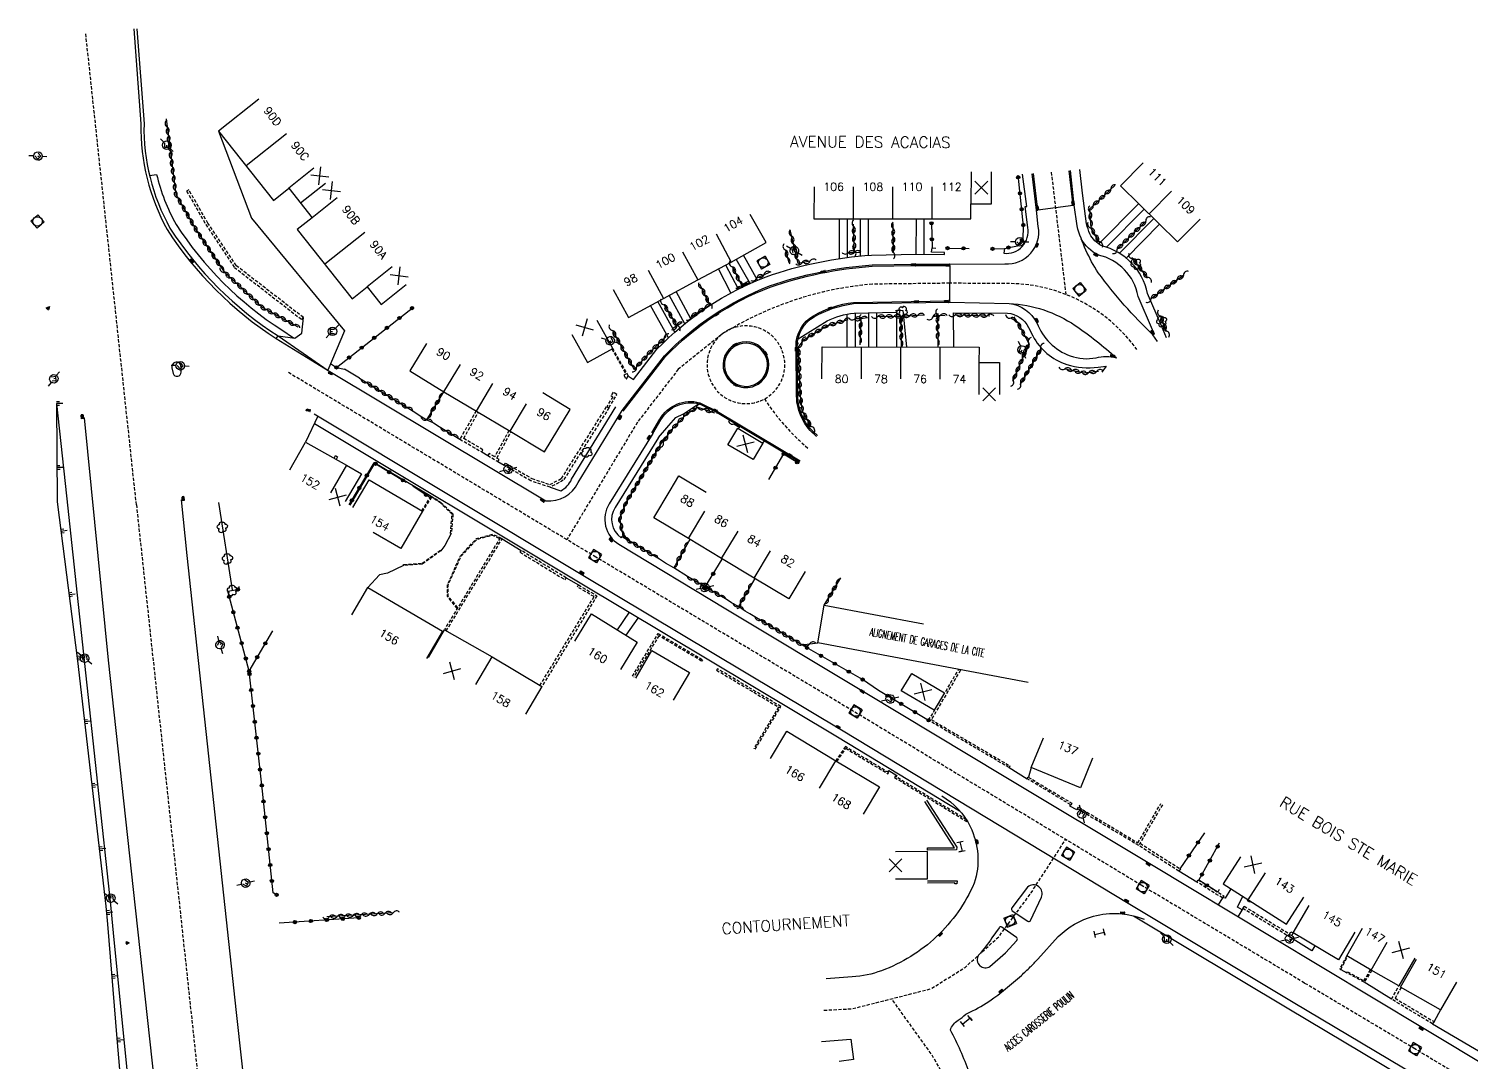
# Model space of a CAD drawing. Header units: millimetres. Extents: x 169000 to 170001, y 126000 to 127001.
# Drawn here: x 169606.7 to 169831.9, y 126353.4 to 126514.8 of the extents above; entities that cross this region are included whole.
import ezdxf
from ezdxf.enums import TextEntityAlignment as Align

# ---------------------------------------------------------------- set-up
doc = ezdxf.new("R2010")
doc.units = ezdxf.units.MM
doc.linetypes.add('DASHED', pattern=[0.75, 0.5, -0.25])
doc.layers.get('0').update_dxf_attribs({"linetype": 'CONTINUOUS'})
for name, color, linetype in [('W0001', 6, 'DASHED'), ('W0008', 7, 'CONTINUOUS'), ('W0100', 7, 'CONTINUOUS'), ('W0112', 1, 'DASHED'), ('W0211', 2, 'CONTINUOUS'), ('W0300', 7, 'CONTINUOUS'), ('W0302', 3, 'CONTINUOUS'), ('W0310', 3, 'CONTINUOUS'), ('W0322', 7, 'CONTINUOUS'), ('W0334', 7, 'CONTINUOUS'), ('W0400', 7, 'CONTINUOUS'), ('W0420', 7, 'CONTINUOUS'), ('W0471', 7, 'CONTINUOUS'), ('W0851', 7, 'CONTINUOUS'), ('W0984', 7, 'CONTINUOUS'), ('W0989', 7, 'CONTINUOUS'), ('W0991', 7, 'CONTINUOUS'), ('W1102', 7, 'CONTINUOUS'), ('W1474', 7, 'CONTINUOUS')]:
    doc.layers.add(name, color=color, linetype=linetype)
doc.styles.get("Standard").update_dxf_attribs({"font": 'romans.shx', "width": 0.85})

# ---------------------------------------------------------------- blocks, each defined once
blk = doc.blocks.new('T471')
for p, q in [((-0.333334, 0.333334), (-0.333334, -0.333334)), ((-0.333334, 0.333334), (0.333334, 0.333334)), ((-0.333334, 0), (0, 0)), ((0.500001, 0.500001), (1.000002, 1.000002)), ((-0.500001, -0.500001), (-1.000002, -1.000002)), ((-0.333334, -0.333334), (0.333334, -0.333334))]:
    blk.add_line(p, q)
blk.add_ellipse((0, 0), major_axis=(0.471405, 0.471405), ratio=1, start_param=5.4977871438, end_param=11.780972451)
blk = doc.blocks.new('T400')
for p, q in [((-0.15, 0.3), (0.15, 0.3)), ((-0.15, -0.25), (-0.15, 0.3)), ((-0.15, 0.15), (0.15, 0.15)), ((-0.15, 0), (0.15, 0)), ((0.15, 0.3), (0.15, -0.25)), ((-0.15, -0.15), (0.15, -0.15)), ((-0.15, -0.25), (-0.15, -0.3)), ((-0.15, -0.3), (0.15, -0.3)), ((0.15, -0.3), (0.15, -0.25))]:
    blk.add_line(p, q)
blk = doc.blocks.new('T420')
for p, q in [((0.75, 0.75), (-0.75, 0.75)), ((-0.75, 0.75), (-0.75, -0.75)), ((0.75, 0.75), (0.75, -0.75)), ((0.75, -0.75), (-0.75, -0.75))]:
    blk.add_line(p, q)
blk.add_ellipse((0, 0), major_axis=(-0.53, 0.53), ratio=1, start_param=3.926991, end_param=10.210176)
blk = doc.blocks.new('T300')
for p, q in [((-0.8, 0.51), (-0.86, 0.34)), ((-0.86, 0.34), (-0.86, 0.17)), ((-0.86, 0.17), (-0.74, 0.06)), ((-0.69, 0.63), (-0.8, 0.51)), ((-0.8, -0.06), (-0.74, 0.06)), ((-0.74, 0.06), (-0.69, 0.11)), ((-0.57, 0.69), (-0.69, 0.63)), ((-0.46, 0.69), (-0.57, 0.69)), ((-0.29, 0.63), (-0.46, 0.69)), ((-0.29, 0.63), (-0.17, 0.74)), ((-0.23, 0.57), (-0.29, 0.63)), ((-0.17, 0.74), (-0.06, 0.8)), ((-0.06, 0.8), (0.06, 0.8)), ((0.06, 0.8), (0.23, 0.74)), ((0.23, 0.74), (0.34, 0.63)), ((0.34, 0.63), (0.4, 0.51)), ((0.46, 0.46), (0.34, 0.46)), ((0.4, 0.51), (0.4, 0.46)), ((0.57, 0.4), (0.46, 0.46)), ((0.57, 0.4), (0.69, 0.29)), ((0.69, 0.29), (0.74, 0.17)), ((0.74, 0.06), (0.69, -0.17)), ((0.74, 0.17), (0.74, 0.06)), ((-0.8, -0.17), (-0.8, -0.06)), ((-0.8, -0.23), (-0.8, -0.17)), ((-0.74, -0.34), (-0.8, -0.23)), ((-0.69, -0.4), (-0.74, -0.34)), ((-0.51, -0.46), (-0.69, -0.4)), ((-0.4, -0.46), (-0.51, -0.46)), ((-0.4, -0.46), (-0.34, -0.46)), ((-0.34, -0.46), (-0.34, -0.4)), ((-0.34, -0.51), (-0.34, -0.46)), ((-0.29, -0.63), (-0.34, -0.51)), ((-0.17, -0.74), (-0.29, -0.63)), ((-0.06, -0.8), (-0.17, -0.74)), ((0.06, -0.8), (-0.06, -0.8)), ((0.17, -0.74), (0.06, -0.8)), ((0.23, -0.69), (0.17, -0.74)), ((0.29, -0.46), (0.23, -0.46)), ((0.29, -0.63), (0.23, -0.69)), ((0.46, -0.4), (0.29, -0.46)), ((0.34, -0.51), (0.29, -0.63)), ((0.34, -0.51), (0.34, -0.46)), ((0.57, -0.34), (0.46, -0.4)), ((0.63, -0.29), (0.57, -0.34)), ((0.69, -0.17), (0.63, -0.29))]:
    blk.add_line(p, q)
blk = doc.blocks.new('t310o')
at = {"color": 0, "linetype": 'Continuous'}
for centre, start, end in [((-0.5, 0.38), 216.8699, 323.1304), ((0.5, -0.37), 36.8699, 143.1303)]:
    blk.add_arc(centre, 0.625, start, end, dxfattribs=at)
blk = doc.blocks.new('t322o')
at = {"color": 0, "linetype": 'Continuous'}
for radius in [0.25, 0.15]:
    blk.add_circle((0, 0), radius, dxfattribs=at)
blk = doc.blocks.new('t991o')
at = {"color": 0, "linetype": 'Continuous'}
for p, q in [((-1, 1), (1, -1)), ((-1, -1), (1, 1))]:
    blk.add_line(p, q, dxfattribs=at)
blk = doc.blocks.new('T851')
for p, q in [((-0.25, -0.15), (0, 0.32)), ((0, 0.32), (0.25, -0.15)), ((-0.25, -0.15), (0.25, -0.15))]:
    blk.add_line(p, q)
for major_axis in [(-0.106, 0.106), (-0.0354, 0.0354), (-0.0236, 0.0236)]:
    blk.add_ellipse((0, 0), major_axis=major_axis, ratio=1, start_param=3.926991, end_param=10.210176)
blk = doc.blocks.new('t211o')
at = {"color": 0, "linetype": 'Continuous'}
for p, q in [((-0.29, 0.5), (-0.29, 0)), ((0, 1), (0, 0)), ((0.29, 0.5), (0.29, 0))]:
    blk.add_line(p, q, dxfattribs=at)
blk = doc.blocks.new('T1474')
at = {"color": 0, "linetype": 'Continuous', "flags": 128}
for points in [[(-0.75, -0.5), (-0.75, 0.5)], [(-0.75, 0), (0.75, 0)], [(0.75, 0), (0.75, -0.5), (0.75, 0.5)]]:
    blk.add_lwpolyline(points, dxfattribs=at)

msp = doc.modelspace()

# ---------------------------------------------------------------- linework, layer by layer
at = {"layer": 'W0001'}
msp.add_line((169701.73, 126453.34), (169690.72, 126435), dxfattribs=at)
at = {"layer": 'W0001', "flags": 128}
for points in [[(169623.49, 126440.45), (169615.59, 126514)], [(169623.49, 126440.45), (169648.48, 126208.14)], [(169730.87, 126361.48), (169735.29, 126361.72), (169747.6, 126364.84), (169752.92, 126368.18), (169758.18, 126372.98), (169763.23, 126379.82), (169768.61, 126388.16)], [(169971.96, 126265.91), (169966.19, 126249.47), (169949.95, 126211.17), (169943.89, 126201.94), (169938.44, 126193.8), (169924.56, 126194.6), (169776.47, 126229.41), (169768.7, 126232.64), (169765.89, 126241.37), (169756.22, 126310.6), (169755.41, 126316.41), (169753.16, 126337.06), (169752.51, 126343.03), (169750.77, 126349.2), (169747.71, 126354.54), (169741.44, 126363.28)]]:
    msp.add_lwpolyline(points, dxfattribs=at)
at = {"layer": 'W0001'}
for points in [[(169766.37, 126492.41), (169768.64, 126473.3)], [(170000, 126249.1), (169995.19, 126251.99), (169995.19, 126251.99), (169953.22, 126277.14), (169927.75, 126292.54), (169909.05, 126303.81), (169866.62, 126329.31), (169845.89, 126341.76), (169823.17, 126355.44), (169805.91, 126365.73), (169780.42, 126381.02), (169735.39, 126408.24), (169695.25, 126432.28), (169647.26, 126461.09)]]:
    msp.add_lwpolyline(points, dxfattribs=at)
for points in [[(169779.75, 126464.69, 0.246183), (169759.08, 126475.01), (169750.52, 126475.06), (169738.43, 126474.92, 0.119646), (169714.89, 126467.06), (169708.12, 126461.63), (169701.73, 126453.34)], [(169720.93, 126456.68, 0.000746), (169720.95, 126456.69, 0.197688)], [(169721.58, 126456.98, 0.071255), (169728.44, 126449.22, 0.071255)]]:
    msp.add_lwpolyline(points, format="xyb", dxfattribs=at)
msp.add_lwpolyline([(169720.95, 126456.69, 4.609555), (169715.92, 126456.92, 0.216941)], format="xyb", close=True, dxfattribs=at)
at = {"layer": 'W0008'}
for points in [[(169623.09, 126514.81), (169624.19, 126499.97, 0.131871), (169628.3, 126483.44, 0.107736), (169645.33, 126466.43), (169653.42, 126461.44), (169687.45, 126441.07, 0.322646), (169692.47, 126443.91), (169699.36, 126455.17)], [(169699.51, 126455.05), (169706.11, 126463.61, -0.109062), (169722.45, 126474.44, -0.066684), (169738.39, 126477.72), (169745.23, 126477.83), (169750.53, 126477.81), (169750.55, 126478.05), (169759.13, 126478.1, 0.487197), (169764.35, 126483.91), (169764.06, 126486.46), (169764.28, 126486.5), (169763.57, 126492.18)], [(169782.96, 126465.97), (169782.25, 126467.01, -0.044531), (169773.71, 126476.69, -0.074653), (169770.4, 126484.01), (169769.97, 126487.25), (169769.78, 126487.22), (169769.16, 126492.63)], [(169729.73, 126451.13, -0.226373), (169726.59, 126457.44), (169726.51, 126465.24, -0.270559), (169729.26, 126469.99, -0.100867), (169735.46, 126472.07), (169750.5, 126472.31), (169750.55, 126472.08), (169759.81, 126471.9, -0.137138), (169770.09, 126468.48, -0.030545), (169776.54, 126463.42)], [(169703.97, 126451.71), (169705.22, 126453.8, -0.336223), (169711.48, 126456.4), (169714.27, 126455.04), (169727.15, 126447.32)], [(169704.14, 126451.58), (169697.33, 126440.59, 0.415081), (169698.82, 126434.28), (169715.52, 126424.18), (169737.32, 126411.14), (169759.04, 126398.04), (169782.04, 126384.23), (169800.69, 126372.99), (169824.62, 126358.62), (169867.66, 126332.77), (169886.99, 126321.19), (169911.21, 126306.72), (169934.21, 126292.79), (169958.41, 126278.24), (169996.81, 126255.07), (170000, 126253.15)]]:
    msp.add_lwpolyline(points, format="xyb", dxfattribs=at)
msp.add_lwpolyline([(169720.02, 126459.01, 5.058486), (169717.3, 126459.03, 0.197688)], format="xyb", close=True, dxfattribs=at)
for points in [[(169615.33, 126454.04), (169619.07, 126416.15), (169623.29, 126377.5), (169627.09, 126342.76), (169630.6, 126310.39), (169634.47, 126275.01), (169634.86, 126271.46)], [(169651.25, 126454.64), (169693.46, 126429.3), (169733.6, 126405.27), (169778.62, 126378.04), (169804.13, 126362.75), (169821.38, 126352.46), (169844.1, 126338.78), (169864.83, 126326.33), (169907.26, 126300.83), (169925.95, 126289.56), (169951.43, 126274.16), (169993.17, 126249.15), (169993.17, 126249.15), (170000, 126245.04)], [(169647.83, 126281.62), (169644.17, 126315.37), (169639.15, 126361.11), (169631.41, 126432.51), (169630.54, 126441.21)]]:
    msp.add_lwpolyline(points, dxfattribs=at)
at = {"layer": 'W0008', "flags": 128}
for points in [[(169749.28, 126394.99, -0.143073), (169753.71, 126390.17, -0.197403), (169754.32, 126381.32, -0.10183), (169748.46, 126372.98, -0.101053), (169739.86, 126367.66, -0.071738), (169735.28, 126366.68), (169731.23, 126366.37)], [(169922.64, 126198), (169830.27, 126219.72), (169778.51, 126231.94, -0.093294), (169772.75, 126236.12, -0.104635), (169768.6, 126242.92), (169758.18, 126317.55), (169755.23, 126344.7, 0.045703), (169753.52, 126351.78, 0.044045), (169750.61, 126358.37, -0.001096), (169750.61, 126358.38, -0.177666), (169751.85, 126359.94, 0.060915), (169753.01, 126360.85), (169754.08, 126361.39, 0.035929), (169757.41, 126363.41, 0.013912), (169758.61, 126364.32), (169761.7, 126366.93, 0.012162), (169763.08, 126368.24, 0.010942), (169764.26, 126369.47), (169767.46, 126372.99, -0.12899), (169772.96, 126376.16, -0.162864), (169780.89, 126375.71)]]:
    msp.add_lwpolyline(points, format="xyb", dxfattribs=at)
for points in [[(169760.27, 126377.03), (169762.69, 126375.4, 0.459694), (169763.13, 126375.52), (169764.83, 126379.13, 0.348776), (169764.41, 126380.78, 0.365323), (169762.65, 126380.69), (169760.2, 126377.46, 0.43018)], [(169758.22, 126374.37), (169757.11, 126372.78, -0.024985), (169755.03, 126370.1, 0.381126), (169755.23, 126368.43, 0.344921), (169756.79, 126368.33), (169759.2, 126370.45), (169761, 126372.4, 0.455587), (169760.95, 126372.85), (169758.64, 126374.45, 0.412606)]]:
    msp.add_lwpolyline(points, format="xyb", close=True, dxfattribs=at)
msp.add_lwpolyline([(169730.5, 126356.59), (169735.07, 126356.94), (169735.47, 126353.77), (169733.26, 126353.45)], dxfattribs=at)
at = {"layer": 'W0100'}
for points in [[(169642.62, 126503.82), (169636.31, 126498.8), (169644.9, 126488), (169647.29, 126489.9), (169650.96, 126485.3), (169648.61, 126483.43), (169657.2, 126472.63), (169659.54, 126474.5), (169661.72, 126471.76), (169665.64, 126474.87)], [(169729.32, 126490.13), (169729.31, 126485.13), (169753.83, 126485.12), (169753.83, 126487.46), (169757.03, 126487.46), (169757.04, 126492.46)], [(169789.6, 126485.06), (169786.08, 126481.51), (169777.2, 126490.29), (169780.71, 126493.85)], [(169697.93, 126474.09), (169700.32, 126469.7), (169705.82, 126472.7), (169711.15, 126475.59), (169716.36, 126478.34), (169721.82, 126481.44), (169719.34, 126485.79)], [(169691.52, 126467.06), (169693.94, 126462.69), (169697.89, 126464.88), (169695.46, 126469.25)], [(169668.8, 126465.63), (169666.19, 126461.36), (169671.53, 126458.1), (169676.62, 126455.09), (169681.86, 126451.94), (169687.23, 126448.73), (169691.24, 126455.34), (169686.97, 126457.94)], [(169730.56, 126460.11), (169730.57, 126465.11), (169755.09, 126465.09), (169755.08, 126462.7), (169758.28, 126462.7), (169758.28, 126457.7)], [(169647.44, 126445.91), (169649.91, 126450.25), (169656.28, 126446.63), (169658.63, 126445.27), (169656.11, 126440.94)], [(169706.84, 126442.69), (169708.2, 126444.96), (169712.49, 126442.4)], [(169657.28, 126440.04), (169659.82, 126444.35), (169668.17, 126439.43), (169664.81, 126433.62), (169660.48, 126436.12)], [(169727.94, 126430.05), (169725.38, 126425.75), (169719.97, 126428.98), (169714.88, 126432.04), (169709.69, 126435.16), (169709.69, 126435.16), (169704.28, 126438.39), (169706.84, 126442.69)], [(169657.12, 126423.23), (169659.65, 126427.55), (169671.31, 126420.73), (169668.78, 126416.41)], [(169762.74, 126412.7), (169729.91, 126418.88), (169730.92, 126424.76), (169746.4, 126421.83)], [(169691.94, 126419.13), (169694.56, 126423.39), (169701.72, 126419), (169699.11, 126414.74)], [(169669.12, 126416.58), (169671.59, 126420.93), (169679.04, 126416.7), (169686.81, 126412.04), (169684.24, 126407.75)], [(169701.48, 126413.35), (169704, 126417.67), (169709.85, 126414.25), (169707.33, 126409.93)], [(169722.5, 126400.82), (169725.09, 126405.1), (169732.73, 126400.47), (169739.56, 126396.38), (169736.99, 126392.09)], [(169772.83, 126400.87), (169770.92, 126396.24), (169763.23, 126399.42), (169765.14, 126404.04)], [(169742.05, 126381.99), (169747.05, 126382.01), (169747.03, 126386.27), (169742.03, 126386.25)], [(169795.92, 126385.44), (169793.23, 126381.23), (169803.12, 126374.92), (169805.81, 126379.13)], [(169813.76, 126373.69), (169811.23, 126369.38), (169804.14, 126373.55), (169806.67, 126377.86)], [(169823.16, 126369.63), (169820.67, 126365.29), (169816.35, 126367.76), (169812.51, 126369.97), (169815, 126374.31)], [(169829.64, 126365.85), (169827.15, 126361.52), (169820.92, 126365.11), (169823.42, 126369.44)]]:
    msp.add_lwpolyline(points, dxfattribs=at)
for points in [[(169719.8, 126447.5), (169715.88, 126449.82), (169717.43, 126452.43), (169721.35, 126450.1)], [(169748.06, 126408.35), (169742.94, 126411.39), (169744.58, 126414.11), (169749.7, 126411.07)]]:
    msp.add_lwpolyline(points, close=True, dxfattribs=at)
at = {"layer": 'W0100', "flags": 128}
for points in [[(169746.9, 126394.28), (169751.61, 126386.97), (169751.59, 126386.54), (169747.02, 126386.51), (169747.02, 126386.86), (169751.24, 126386.88), (169746.61, 126394.09)], [(169747.05, 126381.7), (169751.66, 126381.72), (169751.64, 126381.22), (169751.29, 126381.23), (169751.3, 126381.37), (169747.05, 126381.35)]]:
    msp.add_lwpolyline(points, dxfattribs=at)
at = {"layer": 'W0112'}
for points in [[(169631.34, 126489.45), (169634.33, 126484.23), (169638.79, 126477.54), (169649.33, 126469.38), (169649.57, 126469.7), (169639.08, 126477.81), (169634.67, 126484.44), (169631.68, 126489.65)], [(169697.29, 126455.61), (169690.16, 126444.27), (169688.1, 126443.18), (169685.08, 126444.18), (169680.95, 126446.62), (169681.15, 126446.95), (169685.25, 126444.54), (169688.06, 126443.61), (169689.88, 126444.56), (169696.96, 126455.82)], [(169665.23, 126431.1), (169668.12, 126431.31), (169670.97, 126433.36), (169671.04, 126433.26), (169668.16, 126431.19), (169665.23, 126430.98)], [(169690.61, 126429.02), (169683.57, 126433.32), (169683.4, 126433.03), (169690.44, 126428.73)], [(169769.41, 126393.58), (169762.63, 126397.64), (169762.78, 126397.89), (169769.56, 126393.84)], [(169793.1, 126379.02), (169789.11, 126381.51), (169789.32, 126381.85), (169793.31, 126379.36)], [(169804.14, 126373.55), (169803.75, 126372.83), (169796.29, 126377.39), (169796.5, 126377.73), (169803.6, 126373.39), (169803.79, 126373.74)]]:
    msp.add_lwpolyline(points, close=True, dxfattribs=at)
for points in [[(169697.74, 126464.8), (169699.92, 126460.88), (169699.63, 126460.68), (169699.96, 126460.14), (169700.04, 126460.11), (169700.33, 126460.56), (169697.89, 126464.88)], [(169697.29, 126455.61), (169698.54, 126457.68), (169697.94, 126458.05), (169697.6, 126457.5), (169697.89, 126457.31), (169696.96, 126455.82)], [(169676.57, 126455.13), (169674.01, 126450.71), (169677.42, 126448.71), (169677.62, 126449.05), (169674.62, 126450.81), (169676.89, 126454.93)], [(169681.67, 126452.05), (169679.45, 126447.95), (169678.56, 126448.48), (169678.36, 126448.15), (169679.95, 126447.2), (169680.15, 126447.53), (169679.78, 126447.75), (169682.01, 126451.85)], [(169668.07, 126439.49), (169669.51, 126441.82), (169671.05, 126440.83), (169672.93, 126439.02), (169672.67, 126435.95), (169672.55, 126435.96), (169672.8, 126438.97), (169670.97, 126440.73), (169669.56, 126441.66), (169668.17, 126439.43)], [(169671.89, 126420.76), (169680.61, 126435.12), (169680.32, 126435.3), (169671.59, 126420.93)], [(169686.52, 126412.21), (169694.96, 126426.1), (169692.37, 126427.63), (169692.54, 126427.92), (169695.42, 126426.22), (169686.81, 126412.04)], [(169700.95, 126413.66), (169704.99, 126420.35), (169711.89, 126416.25), (169711.76, 126416.03), (169705.08, 126420), (169701.17, 126413.53)], [(169720.12, 126402.25), (169724.13, 126408.93), (169714.23, 126414.83), (169714.1, 126414.61), (169723.79, 126408.85), (169719.9, 126402.38)], [(169752.17, 126414.59), (169747.63, 126406.88), (169759.92, 126399.65), (169759.77, 126399.39), (169747.22, 126406.78), (169751.91, 126414.74)], [(169732.9, 126400.36), (169734.28, 126402.4), (169740.87, 126398.43), (169740.98, 126398.6), (169734.22, 126402.67), (169732.73, 126400.47)], [(169753.08, 126391.28), (169741.99, 126398.04), (169741.89, 126397.86), (169753.31, 126390.9)], [(169783.72, 126393.59), (169780.02, 126387.22), (169770.48, 126392.94), (169770.64, 126393.2), (169779.91, 126387.63), (169783.47, 126393.76)], [(169780.23, 126387.56), (169786.53, 126383.55), (169786.31, 126383.21), (169780.02, 126387.22)], [(169797.47, 126378.52), (169797.36, 126378.36), (169797.04, 126378.56), (169797.14, 126378.73)], [(169812.51, 126369.97), (169811.42, 126367.95), (169811.58, 126367.87), (169812.66, 126369.89)], [(169816.42, 126367.72), (169815.24, 126365.86), (169812.54, 126367.34), (169812.63, 126367.49), (169815.18, 126366.09), (169816.27, 126367.81)], [(169821.01, 126365.05), (169820.06, 126363.35), (169826.15, 126359.7), (169825.93, 126359.35), (169819.51, 126363.21), (169820.67, 126365.29)]]:
    msp.add_lwpolyline(points, dxfattribs=at)
at = {"layer": 'W0112', "flags": 128}
for points in [[(169673.61, 126424.25), (169672.08, 126426.12), (169672.07, 126427.98), (169674.12, 126432.49), (169676.61, 126435.17), (169679.1, 126435.85), (169680.32, 126435.3)], [(169673.68, 126424.37), (169672.2, 126426.17), (169672.19, 126427.96), (169674.22, 126432.42), (169676.68, 126435.06), (169679.09, 126435.72), (169680.26, 126435.19)]]:
    msp.add_lwpolyline(points, dxfattribs=at)
at = {"layer": 'W0211'}
for points in [[(169611, 126456.25), (169611.1, 126440.89), (169614.29, 126416.08), (169618.74, 126377.72), (169618.97, 126374.91)], [(169611, 126456.25), (169612.59, 126441.86), (169615.39, 126415.65), (169619.45, 126377.95), (169619.88, 126373.58)], [(169618.97, 126374.91), (169620.45, 126357.07)], [(169619.88, 126373.58), (169621.54, 126356.87)], [(169620.45, 126357.07), (169621.61, 126343.17), (169624.87, 126312.6), (169626.18, 126298.79)], [(169621.54, 126356.87), (169622.91, 126342.95), (169626.62, 126312.71), (169629.11, 126287.79)]]:
    msp.add_lwpolyline(points, dxfattribs=at)
at = {"layer": 'W0302'}
msp.add_lwpolyline([(169638.5, 126427.16), (169636.34, 126440.79)], dxfattribs=at)
at = {"layer": 'W0310'}
msp.add_line((169727.39, 126418.58), (169729.91, 126418.88), dxfattribs=at)
for points in [[(169628.12, 126500.72), (169629.63, 126488.96), (169632.86, 126483.32), (169637.2, 126476.82), (169643.11, 126471.32), (169648.7, 126468.25)], [(169773.87, 126481.54), (169772.6, 126483.69), (169772.4, 126486.71), (169776.32, 126490.35)], [(169728.69, 126478.49), (169726.85, 126478.16), (169725.58, 126483.4)], [(169734.69, 126479.87), (169735.63, 126479.88), (169735.51, 126484.27)], [(169741.71, 126479.87), (169741.67, 126484.38)], [(169781.13, 126484.75), (169776.6, 126480.34)], [(169724.86, 126480.25), (169725.39, 126478.29)], [(169735.63, 126479.88), (169736.41, 126479.91)], [(169781.41, 126475.95), (169778.94, 126479.09)], [(169716.58, 126477.63), (169718.03, 126474.65), (169719.19, 126475.1)], [(169720.38, 126475.91), (169722.61, 126476.92)], [(169781.95, 126472.66), (169787.08, 126476.36)], [(169710.18, 126469.86), (169713.06, 126471.7), (169711.48, 126474.89)], [(169718.03, 126474.65), (169717.38, 126474.43)], [(169705.9, 126471.69), (169707.89, 126468.41), (169708.73, 126468.96)], [(169735.76, 126469.56), (169736.64, 126469.53), (169736.47, 126465.46)], [(169736.64, 126469.53), (169737.69, 126469.7)], [(169739.3, 126469.85), (169742.88, 126469.9), (169746.58, 126470.13)], [(169742.88, 126469.9), (169742.95, 126465.1)], [(169747.89, 126469.8), (169748.59, 126470.08), (169749.79, 126470.04)], [(169748.59, 126470.08), (169748.65, 126465.1)], [(169751.38, 126470.1), (169756.8, 126469.96)], [(169760.08, 126469.64), (169761.02, 126469.07), (169762.86, 126465.67)], [(169784.37, 126467.59), (169783.43, 126469.96)], [(169697.83, 126467.68), (169701.24, 126461.58), (169703.83, 126464.42), (169706.25, 126466.74)], [(169707.89, 126468.41), (169707.25, 126467.97)], [(169728.89, 126452.66), (169727.45, 126455.15), (169727.14, 126458.05), (169726.92, 126465.08), (169727.78, 126466.28), (169731.33, 126468.42), (169734.63, 126469.37)], [(169762.86, 126465.67), (169760.34, 126459.7)], [(169764.73, 126464.8), (169761.47, 126459.19)], [(169654.74, 126461.91), (169655.99, 126461.61)], [(169768.54, 126461.71), (169771.52, 126461.04), (169773.77, 126461.3)], [(169658.36, 126460.21), (169666.98, 126454.9)], [(169667.83, 126454.34), (169668.84, 126453.74), (169671.52, 126458.11)], [(169668.84, 126453.74), (169669.87, 126453.23)], [(169705.8, 126450.26), (169707.02, 126452.13), (169709.54, 126454.77), (169711.15, 126455.71), (169713.79, 126454.81)], [(169670.77, 126452.66), (169674.01, 126450.71)], [(169716.82, 126453.07), (169717.72, 126452.51)], [(169705.2, 126431.94), (169700.19, 126434.98), (169699.35, 126436.26), (169699, 126438.41), (169700.01, 126440.87), (169705.71, 126450.44)], [(169709.9, 126435.04), (169707.42, 126430.61), (169706.13, 126431.35)], [(169715.77, 126425.59), (169709.58, 126429.25)], [(169720.08, 126428.91), (169717.51, 126424.54)], [(169718.55, 126423.84), (169717.51, 126424.54), (169716.44, 126425.15)], [(169727.39, 126418.58), (169719.3, 126423.42)], [(169663.6, 126376.72), (169653.24, 126376.05)]]:
    msp.add_lwpolyline(points, dxfattribs=at)
at = {"layer": 'W0322'}
msp.add_line((169730.92, 126424.76), (169733.48, 126429.05), dxfattribs=at)
for points in [[(169757.2, 126480.44), (169759.05, 126480.5), (169761.12, 126480.92), (169761.98, 126481.92), (169762.03, 126483.96), (169761.18, 126491.92)], [(169747.67, 126484.42), (169747.76, 126480.61), (169748.32, 126480.56)], [(169750.17, 126480.54), (169753.54, 126480.5)], [(169654.74, 126461.91), (169666.82, 126471.4)], [(169656.74, 126440.46), (169660.64, 126446.98), (169665.63, 126443.97)], [(169724.57, 126448.4), (169722.21, 126444.39)], [(169724.57, 126448.4), (169726.77, 126447.04)], [(169666.65, 126443.4), (169669.36, 126441.58)], [(169712.27, 126427.53), (169714.99, 126431.97)], [(169645.39, 126379.51), (169644.84, 126379.82), (169643.18, 126395.69), (169641.1, 126414.48), (169637.76, 126426.94), (169639.52, 126427.24), (169639.55, 126427.66)], [(169641.1, 126414.48), (169644.79, 126420.78)], [(169736.91, 126413.14), (169727.39, 126418.58)], [(169747.22, 126406.77), (169739.4, 126411.45)], [(169790.3, 126389.19), (169786.46, 126383.59)], [(169792.59, 126380.36), (169792.37, 126379.93), (169789.42, 126381.79), (169792.66, 126387.62)], [(169658.23, 126375.92), (169645.79, 126375.08)]]:
    msp.add_lwpolyline(points, dxfattribs=at)
at = {"layer": 'W0334'}
for p, q in [((169733.28, 126478.92), (169733.29, 126485.13)), ((169734.56, 126479.1), (169734.56, 126485.13)), ((169736.59, 126479.33), (169736.6, 126485.13)), ((169737.83, 126479.44), (169737.84, 126485.13)), ((169745.29, 126479.58), (169745.3, 126485.13)), ((169746.54, 126479.58), (169746.54, 126485.12)), ((169734.44, 126470.22), (169734.43, 126465.11)), ((169735.74, 126470.42), (169735.74, 126465.1)), ((169737.84, 126470.45), (169737.84, 126465.1)), ((169739.06, 126470.47), (169739.06, 126465.1)), ((169742.2, 126470.54), (169742.2, 126465.1)), ((169677.42, 126448.71), (169678.36, 126448.15)), ((169709.58, 126429.25), (169707.42, 126430.61)), ((169739.4, 126411.45), (169736.91, 126413.14)), ((169811.58, 126367.87), (169812.54, 126367.34)), ((169825.93, 126359.35), (169835.74, 126353.56))]:
    msp.add_line(p, q, dxfattribs=at)
for points in [[(169623.58, 126514.8), (169624.68, 126499.96, 0.131744), (169628.73, 126483.69, 0.107643), (169645.61, 126466.83), (169653.42, 126461.44)], [(169625.56, 126491.87), (169626.65, 126492.07, 0.067276), (169629.68, 126484.26, 0.107561), (169646.22, 126467.76), (169648.03, 126466.52)], [(169759.05, 126480.5), (169758.95, 126479.75, 0.508259), (169762.69, 126483.77), (169762.31, 126487.04), (169762.53, 126487.07), (169761.86, 126492.12)], [(169784.35, 126466.52), (169783.56, 126468.38), (169781.39, 126473.46, 0.291229), (169774.26, 126480.9, -0.145118), (169772.37, 126482.77, -0.016084), (169771.87, 126484.33), (169771.23, 126489.12), (169770.81, 126492.82)], [(169782.25, 126467.01), (169782.43, 126467.14), (169782.16, 126467.78), (169779.93, 126473.01, 0.30207), (169773.73, 126479.46, -0.151645), (169771.06, 126481.99)], [(169701.12, 126460), (169704.79, 126464.75, -0.109736), (169721.85, 126476.08, -0.066984), (169738.31, 126479.47), (169745.22, 126479.58), (169749.71, 126479.56), (169749.72, 126479.88), (169747.68, 126479.94), (169747.76, 126480.61)], [(169699.36, 126455.17), (169705.96, 126463.74, -0.109141), (169722.38, 126474.63, -0.066719), (169738.38, 126477.92), (169745.23, 126478.03), (169750.55, 126478.05)], [(169729.85, 126451.29, -0.22635), (169726.79, 126457.45), (169726.71, 126465.24, -0.27057), (169729.36, 126469.82, -0.100711), (169735.47, 126471.87), (169750.55, 126472.08)], [(169759.81, 126471.9, -0.249302), (169764.12, 126468.86, 0.217019), (169769.34, 126463.72, 0.138998), (169773.36, 126463.42, -0.117498), (169776.54, 126463.42)], [(169726.84, 126466.4), (169731.35, 126469.2, -0.07517), (169735.57, 126470.41), (169742.2, 126470.52)], [(169751.14, 126465.09), (169751.11, 126470.43), (169759.53, 126470.4, -0.25684), (169762.81, 126468.16), (169763.48, 126466.83, 0.195943), (169768.79, 126462.39, 0.109523), (169773.69, 126461.94), (169774.97, 126462.08), (169774.28, 126461.16)], [(169719.94, 126459.19, 3.533598), (169716.46, 126459.79, 0.197688)], [(169704.14, 126451.58), (169705.4, 126453.7, -0.335272), (169711.41, 126456.21), (169714.18, 126454.86), (169727.05, 126447.14)]]:
    msp.add_lwpolyline(points, format="xyb", dxfattribs=at)
for points in [[(169636.31, 126498.8), (169641.49, 126485.22), (169656, 126467.64), (169653.38, 126461.46)], [(169764.06, 126486.46), (169763.37, 126492.16)], [(169769.97, 126487.25), (169769.36, 126492.66)], [(169773.78, 126481.2), (169780.02, 126487.51)], [(169769.78, 126487.22), (169764.28, 126486.5)], [(169775, 126480.69), (169780.89, 126486.64)], [(169777.01, 126479.75), (169782.38, 126485.17)], [(169778.07, 126478.99), (169783.29, 126484.27)], [(169719.33, 126475.03), (169717.18, 126478.8)], [(169720.51, 126475.54), (169718.29, 126479.43)], [(169716.35, 126473.55), (169714.38, 126477.29)], [(169717.5, 126474.15), (169715.52, 126477.89)], [(169750.53, 126477.81), (169750.5, 126472.31)], [(169707.56, 126467.41), (169704.94, 126472.22)], [(169709.13, 126468.74), (169706.72, 126473.19)], [(169710.1, 126469.5), (169707.79, 126473.77)], [(169645.33, 126466.43), (169645.61, 126466.83), (169648.24, 126466.49), (169649.31, 126467.28), (169649.57, 126469.7)], [(169706.57, 126466.51), (169703.8, 126471.6)], [(169742.2, 126470.54), (169742.16, 126470.83), (169743.19, 126470.82)], [(169743.19, 126470.82), (169743.74, 126465.1)], [(169653.83, 126462.53), (169654.74, 126461.91)], [(169658.36, 126460.21), (169655.99, 126461.61)], [(169700.33, 126460.56), (169701.12, 126460)], [(169705.01, 126450.95), (169706.66, 126452.84), (169707.72, 126454.09), (169708.95, 126454.67), (169711.28, 126456.24)], [(169651.84, 126454.28), (169649.91, 126450.25)], [(169666.98, 126454.9), (169667.83, 126454.34)], [(169669.87, 126453.23), (169670.77, 126452.66)], [(169721.35, 126450.1), (169721.56, 126450.43)], [(169660.72, 126447), (169656.8, 126440.41)], [(169660.72, 126447), (169669.51, 126441.82)], [(169679.95, 126447.2), (169680.95, 126446.62)], [(169672.67, 126435.95), (169671.67, 126434.11), (169671.04, 126433.26)], [(169680.61, 126435.12), (169683.57, 126433.32)], [(169706.13, 126431.35), (169705.2, 126431.94)], [(169665.23, 126430.98), (169662.73, 126429.74), (169661.48, 126429.49), (169659.65, 126427.55)], [(169690.61, 126429.02), (169692.54, 126427.92)], [(169716.44, 126425.15), (169715.77, 126425.59)], [(169700.46, 126423.67), (169698.57, 126420.93)], [(169701.78, 126422.76), (169699.95, 126420.08)], [(169719.3, 126423.42), (169718.55, 126423.84)], [(169740.84, 126398.68), (169740.98, 126398.92), (169742.27, 126398.14), (169742.15, 126397.94)], [(169763.23, 126399.42), (169762.82, 126397.87)], [(169770.48, 126392.94), (169770.36, 126392.78), (169769.29, 126393.34), (169769.41, 126393.58)], [(169789.11, 126381.51), (169786.31, 126383.21)], [(169794.43, 126380.46), (169793.54, 126378.99), (169793.1, 126379.02), (169792.46, 126377.95)], [(169796.19, 126377.17), (169795.48, 126377.6), (169796.27, 126379.29)], [(169807.53, 126371.56), (169807.05, 126370.75), (169803.75, 126372.83)], [(169819.51, 126363.21), (169815.24, 126365.86)], [(169827.15, 126361.52), (169826.15, 126359.7)]]:
    msp.add_lwpolyline(points, dxfattribs=at)
for points in [[(169718.39, 126458.96, 0.117809), (169719.94, 126459.19, 8.488334)], [(169630.5, 126461.98, 1.104201), (169629.02, 126461.85), (169629.25, 126460.96, 0.89354), (169630.47, 126461.17, -0.047226)]]:
    msp.add_lwpolyline(points, format="xyb", close=True, dxfattribs=at)
at = {"layer": 'W0334', "flags": 128}
for points in [[(169688.1, 126443.18), (169689.77, 126442.63, 0.168134), (169691.46, 126444.44), (169698.38, 126455.76)], [(169705.01, 126450.95), (169698.24, 126440.03, 0.396801), (169699.2, 126435.3), (169699.38, 126435.5), (169700.19, 126434.98)]]:
    msp.add_lwpolyline(points, format="xyb", dxfattribs=at)
for points in [[(169651.31, 126453.16), (169692.82, 126428.24), (169732.96, 126404.2), (169752.05, 126392.66)], [(169654.36, 126447.72), (169654.59, 126448.14), (169654.92, 126447.95), (169654.69, 126447.53)], [(169759.77, 126399.39), (169762.63, 126397.64)], [(169796.31, 126377.38), (169795.53, 126376.09)], [(169779.19, 126376.25), (169803.49, 126361.68), (169820.75, 126351.39), (169843.46, 126337.72), (169864.19, 126325.27), (169906.62, 126299.77), (169925.31, 126288.5), (169950.79, 126273.1), (169961.74, 126266.54)]]:
    msp.add_lwpolyline(points, dxfattribs=at)
at = {"layer": 'W1102'}
for p, q in [((169646.91, 126498.42), (169640.61, 126493.4)), ((169651.21, 126493.02), (169647.29, 126489.9)), ((169753.84, 126492.46), (169753.83, 126487.46)), ((169649.12, 126487.6), (169653.04, 126490.71)), ((169735.45, 126490.13), (169735.44, 126485.13)), ((169741.58, 126490.13), (169741.57, 126485.13)), ((169747.71, 126490.12), (169747.7, 126485.12)), ((169654.87, 126488.41), (169650.96, 126485.3)), ((169781.64, 126485.9), (169785.16, 126489.46)), ((169659.16, 126483.01), (169652.9, 126478.03)), ((169714.03, 126482.76), (169716.36, 126478.34)), ((169708.77, 126479.98), (169711.15, 126475.59)), ((169663.46, 126477.61), (169659.54, 126474.5)), ((169703.43, 126477.09), (169705.82, 126472.7)), ((169736.7, 126465.1), (169736.69, 126460.1)), ((169742.83, 126465.1), (169742.82, 126460.1)), ((169748.96, 126465.09), (169748.95, 126460.09)), ((169755.08, 126462.7), (169755.08, 126457.7)), ((169671.53, 126458.1), (169674.11, 126462.39)), ((169676.62, 126455.09), (169679.18, 126459.39)), ((169681.86, 126451.94), (169684.43, 126456.23)), ((169656.28, 126446.63), (169653.79, 126442.29)), ((169709.69, 126435.16), (169712.26, 126439.45)), ((169714.88, 126432.04), (169717.46, 126436.32)), ((169719.97, 126428.98), (169722.53, 126433.27)), ((169676.52, 126412.38), (169679.04, 126416.7)), ((169730.15, 126396.19), (169732.73, 126400.47)), ((169797.14, 126378.73), (169799.83, 126382.95)), ((169816.35, 126367.76), (169818.83, 126372.1))]:
    msp.add_line(p, q, dxfattribs=at)

# ---------------------------------------------------------------- block references
at = {"layer": 'W0211'}
for p, rotation in [((169611, 126456.25), 270.356641410785), ((169611.06, 126446.25), 270.356641410785), ((169611.69, 126436.28), 277.330346242719), ((169612.96, 126426.37), 277.330346242719), ((169614.24, 126416.45), 277.330346242719), ((169615.4, 126406.52), 276.620924802652), ((169616.55, 126396.58), 276.620924802652), ((169617.7, 126386.65), 276.620924802652), ((169618.82, 126376.71), 274.747819173395), ((169619.65, 126366.75), 274.747819173395), ((169620.48, 126356.78), 274.747819173395)]:
    msp.add_blockref('t211o', p, dxfattribs=dict(at, rotation=rotation))
at = {"layer": 'W0300'}
for p, rotation in [((169779.57, 126478.21), 128.381379654094), ((169743.06, 126470.55), 269.998946826789), ((169783.61, 126469.21), 113.298685580197), ((169693.9, 126448.68), 59.19475566169201), ((169636.93, 126437.04), 99.02041593309043), ((169637.72, 126432.1), 99.02041593309043), ((169638.5, 126427.16), 99.02041593309043)]:
    msp.add_blockref('T300', p, dxfattribs=dict(at, rotation=rotation))
at = {"layer": 'W0310'}
for p, rotation in [((169628.28, 126499.48), 277.314006393405), ((169628.44, 126498.24), 277.314006393405), ((169628.59, 126497), 277.314006393405), ((169628.75, 126495.76), 277.314006393405), ((169628.91, 126494.52), 277.314006393405), ((169629.07, 126493.28), 277.314006393405), ((169629.23, 126492.04), 277.314006393405), ((169629.39, 126490.8), 277.314006393405), ((169629.55, 126489.56), 277.314006393405), ((169774.76, 126488.9), 42.8581921966567), ((169775.68, 126489.75), 42.8581921966567), ((169629.95, 126488.4), 299.884224539867), ((169630.57, 126487.31), 299.884224539867), ((169772.93, 126487.2), 42.8581921966567), ((169773.85, 126488.05), 42.8581921966567), ((169631.19, 126486.23), 299.884224539867), ((169631.82, 126485.15), 299.884224539867), ((169772.44, 126486.18), 93.79443134483162), ((169772.52, 126484.94), 93.79443134483162), ((169781.13, 126484.75), 224.2699285329109), ((169632.44, 126484.06), 299.884224539867), ((169633.08, 126482.99), 303.698196431738), ((169633.78, 126481.95), 303.698196431738), ((169725.82, 126482.42), 103.642343924946), ((169735.52, 126483.94), 91.4687339116129), ((169735.55, 126482.69), 91.4687339116129), ((169741.67, 126483.62), 90.59735221859938), ((169741.69, 126482.37), 90.59735221859938), ((169772.6, 126483.69), 120.518729125081), ((169773.24, 126482.61), 120.518729125081), ((169778.45, 126482.14), 224.2699285329109), ((169779.34, 126483.01), 224.2699285329109), ((169780.24, 126483.88), 224.2699285329109), ((169634.47, 126480.91), 303.698196431738), ((169635.16, 126479.87), 303.698196431738), ((169724.86, 126480.25), 285.028207872819), ((169726.11, 126481.2), 103.642343924946), ((169726.41, 126479.99), 103.642343924946), ((169735.59, 126481.44), 91.4687339116129), ((169735.62, 126480.19), 91.4687339116129), ((169741.7, 126481.12), 90.59735221859938), ((169741.71, 126479.87), 90.59735221859938), ((169773.87, 126481.54), 120.518729125081), ((169776.66, 126480.39), 224.2699285329109), ((169777.55, 126481.26), 224.2699285329109), ((169635.86, 126478.83), 303.698196431738), ((169636.55, 126477.79), 303.698196431738), ((169716.58, 126477.63), 295.937846029492), ((169725.18, 126479.04), 285.028207872819), ((169726.7, 126478.78), 103.642343924946), ((169727.46, 126478.27), 190.399747932159), ((169728.69, 126478.49), 190.399747932159), ((169734.69, 126479.87), 0.606184731334088), ((169735.63, 126479.88), 2.38685817820176), ((169779.09, 126478.9), 128.144908515971), ((169779.87, 126477.91), 128.144908515971), ((169637.26, 126476.76), 317.051339734499), ((169638.17, 126475.91), 317.051339734499), ((169717.12, 126476.51), 295.937846029492), ((169717.67, 126475.38), 295.937846029492), ((169720.38, 126475.91), 24.52893945351551), ((169721.51, 126476.43), 24.52893945351551), ((169780.64, 126476.93), 128.144908515971), ((169781.41, 126475.95), 128.144908515971), ((169786, 126475.59), 35.8735828160025), ((169787.02, 126476.32), 35.8735828160025), ((169639.09, 126475.06), 317.051339734499), ((169640, 126474.21), 317.051339734499), ((169640.92, 126473.36), 317.051339734499), ((169711.8, 126474.24), 116.403711851267), ((169712.35, 126473.12), 116.403711851267), ((169718.03, 126474.65), 198.938617622049), ((169718.43, 126474.81), 21.4434543481602), ((169782.97, 126473.39), 35.8735828160025), ((169783.98, 126474.12), 35.8735828160025), ((169784.99, 126474.85), 35.8735828160025), ((169641.83, 126472.51), 317.051339734499), ((169642.75, 126471.65), 317.051339734499), ((169643.77, 126470.95), 331.231825256055), ((169705.9, 126471.69), 301.200766866037), ((169712.29, 126471.21), 32.59962678618871), ((169712.91, 126472), 116.403711851267), ((169781.95, 126472.66), 35.8735828160025), ((169644.87, 126470.35), 331.231825256055), ((169645.96, 126469.75), 331.231825256055), ((169647.06, 126469.15), 331.231825256055), ((169706.55, 126470.62), 301.200766866037), ((169707.2, 126469.55), 301.200766866037), ((169707.84, 126468.48), 301.200766866037), ((169710.18, 126469.86), 32.59962678618871), ((169711.23, 126470.53), 32.59962678618871), ((169734.02, 126469.2), 16.0832100712199), ((169735.76, 126469.56), 358.060381319817), ((169736.64, 126469.53), 9.069268391827519), ((169736.62, 126469.16), 267.6119488227749), ((169739.3, 126469.85), 0.7848246030555155), ((169740.55, 126469.86), 0.7848246030555155), ((169741.8, 126469.88), 0.7848246030555155), ((169743.05, 126469.91), 3.68074833579721), ((169742.88, 126469.9), 270.86314645042), ((169742.9, 126468.65), 270.86314645042), ((169744.29, 126469.99), 3.68074833579721), ((169745.54, 126470.07), 3.68074833579721), ((169747.89, 126469.8), 21.2202190026315), ((169749.09, 126470.06), 358.163826017171), ((169748.59, 126470.08), 270.679119839089), ((169748.61, 126468.83), 270.679119839089), ((169751.38, 126470.1), 358.524798322611), ((169752.63, 126470.07), 358.524798322611), ((169753.88, 126470.04), 358.524798322611), ((169755.13, 126470.01), 358.524798322611), ((169756.38, 126469.97), 358.524798322611), ((169760.08, 126469.64), 328.844643456443), ((169761.1, 126468.93), 298.389001744125), ((169783.44, 126469.92), 111.674970394736), ((169783.91, 126468.75), 111.674970394736), ((169648.16, 126468.55), 331.231825256055), ((169697.83, 126467.68), 299.209175086407), ((169698.44, 126466.59), 299.209175086407), ((169705.94, 126466.45), 43.8297260445699), ((169707.89, 126468.41), 214.791060122991), ((169728.38, 126466.64), 31.060836952309), ((169729.45, 126467.29), 31.060836952309), ((169730.52, 126467.93), 31.060836952309), ((169731.62, 126468.5), 16.0832100712199), ((169732.82, 126468.85), 16.0832100712199), ((169736.52, 126466.66), 267.6119488227749), ((169736.57, 126467.91), 267.6119488227749), ((169742.92, 126467.4), 270.86314645042), ((169742.94, 126466.15), 270.86314645042), ((169748.62, 126467.58), 270.679119839089), ((169748.64, 126466.33), 270.679119839089), ((169761.69, 126467.83), 298.389001744125), ((169762.29, 126466.74), 298.389001744125), ((169784.37, 126467.59), 111.674970394736), ((169699.05, 126465.5), 299.209175086407), ((169699.66, 126464.4), 299.209175086407), ((169704.13, 126464.72), 43.8297260445699), ((169705.04, 126465.58), 43.8297260445699), ((169726.93, 126464.75), 91.77741995341152), ((169727.46, 126465.83), 54.3431688125258), ((169762.38, 126464.52), 247.099002889456), ((169762.86, 126465.67), 247.099002889456), ((169764.73, 126464.8), 239.825946913667), ((169700.27, 126463.31), 299.209175086407), ((169700.88, 126462.22), 299.209175086407), ((169701.59, 126461.96), 47.7011263022153), ((169702.43, 126462.89), 47.7011263022153), ((169703.27, 126463.81), 47.7011263022153), ((169726.97, 126463.5), 91.77741995341152), ((169727.01, 126462.25), 91.77741995341152), ((169761.4, 126462.21), 247.099002889456), ((169761.89, 126463.37), 247.099002889456), ((169763.48, 126462.64), 239.825946913667), ((169764.11, 126463.72), 239.825946913667), ((169727.05, 126461), 91.77741995341152), ((169727.09, 126459.76), 91.77741995341152), ((169760.43, 126459.91), 247.099002889456), ((169760.92, 126461.06), 247.099002889456), ((169762.22, 126460.48), 239.825946913667), ((169762.85, 126461.56), 239.825946913667), ((169768.54, 126461.71), 347.4105282537701), ((169769.76, 126461.44), 347.4105282537701), ((169770.98, 126461.16), 347.4105282537701), ((169772.22, 126461.12), 6.614812134700741), ((169773.46, 126461.27), 6.614812134700741), ((169659.42, 126459.55), 328.400431665119), ((169660.49, 126458.9), 328.400431665119), ((169661.55, 126458.24), 328.400431665119), ((169662.62, 126457.59), 328.400431665119), ((169727.12, 126458.51), 91.77741995341152), ((169727.22, 126457.26), 96.1236068365749), ((169761.59, 126459.39), 239.825946913667), ((169663.68, 126456.93), 328.400431665119), ((169664.74, 126456.28), 328.400431665119), ((169665.81, 126455.62), 328.400431665119), ((169670.19, 126455.94), 58.4775228745191), ((169670.84, 126457.01), 58.4775228745191), ((169710.94, 126455.59), 30.2211660771198), ((169712.1, 126455.38), 341.061739416212), ((169727.36, 126456.02), 96.1236068365749), ((169668.84, 126453.74), 333.843357178359), ((169669.53, 126454.88), 58.4775228745191), ((169708.07, 126453.23), 46.37987315071), ((169708.93, 126454.13), 46.37987315071), ((169709.86, 126454.96), 30.2211660771198), ((169713.28, 126454.98), 341.061739416212), ((169716.82, 126453.07), 328.261285194916), ((169727.64, 126454.82), 119.916410255754), ((169728.26, 126453.74), 119.916410255754), ((169728.89, 126452.66), 119.916410255754), ((169671.84, 126452.02), 328.929673389026), ((169672.91, 126451.37), 328.929673389026), ((169706.48, 126451.31), 56.6571494989792), ((169707.21, 126452.32), 46.37987315071), ((169704.63, 126448.62), 59.19475566169189), ((169705.27, 126449.69), 59.19475566169189), ((169705.8, 126450.26), 56.6571494989792), ((169703.35, 126446.47), 59.19475566169189), ((169703.99, 126447.55), 59.19475566169189), ((169702.07, 126444.33), 59.19475566169189), ((169702.71, 126445.4), 59.19475566169189), ((169700.79, 126442.18), 59.19475566169189), ((169701.43, 126443.25), 59.19475566169189), ((169699.64, 126439.97), 67.6717347552472), ((169700.15, 126441.11), 59.19475566169189), ((169699.16, 126438.81), 67.6717347552472), ((169699.13, 126437.6), 99.10658124326869), ((169699.33, 126436.37), 99.10658124326869), ((169699.98, 126435.31), 123.593719954178), ((169700.93, 126434.54), 148.661569187198), ((169701.99, 126433.89), 148.661569187198), ((169703.06, 126433.24), 148.661569187198), ((169708.55, 126432.62), 240.721276682127), ((169709.16, 126433.71), 240.721276682127), ((169704.13, 126432.59), 148.661569187198), ((169707.94, 126431.53), 240.721276682127), ((169710.39, 126428.77), 149.331360193952), ((169711.47, 126428.14), 149.331360193952), ((169732.84, 126427.98), 59.20824147294896), ((169712.54, 126427.5), 149.331360193952), ((169713.62, 126426.86), 149.331360193952), ((169714.69, 126426.22), 149.331360193952), ((169718.47, 126426.18), 239.513334476314), ((169719.11, 126427.26), 239.513334476314), ((169731.56, 126425.83), 59.20824147294896), ((169732.2, 126426.9), 59.20824147294896), ((169717.52, 126424.54), 145.932776236654), ((169717.84, 126425.11), 239.513334476314), ((169720.95, 126422.43), 149.130902988323), ((169722.02, 126421.79), 149.130902988323), ((169723.09, 126421.15), 149.130902988323), ((169724.17, 126420.51), 149.130902988323), ((169725.24, 126419.87), 149.130902988323), ((169726.31, 126419.23), 149.130902988323), ((169727.39, 126418.58), 149.130902988323), ((169728.63, 126418.73), 6.707733375645099), ((169653.62, 126376.07), 183.714645293719), ((169654.87, 126376.15), 183.714645293719), ((169656.12, 126376.23), 183.714645293719), ((169657.36, 126376.31), 183.714645293719), ((169658.61, 126376.39), 183.714645293719), ((169659.86, 126376.47), 183.714645293719), ((169661.11, 126376.56), 183.714645293719), ((169662.35, 126376.64), 183.714645293719), ((169663.6, 126376.72), 183.714645293719)]:
    msp.add_blockref('t310o', p, dxfattribs=dict(at, rotation=rotation))
at = {"layer": 'W0322'}
for p, rotation in [((169761.21, 126491.6), 96.09632424288672), ((169761.48, 126489.11), 96.09632424288672), ((169761.74, 126486.62), 96.09632424288672), ((169747.67, 126484.42), 271.269221602282), ((169762.01, 126484.14), 96.09632424288672), ((169747.73, 126481.92), 271.269221602282), ((169750.17, 126480.54), 359.295788306176), ((169752.67, 126480.51), 359.295788306176), ((169757.2, 126480.44), 1.73701970761156), ((169759.69, 126480.63), 11.5017524640908), ((169761.8, 126481.71), 49.30835061004241), ((169664.57, 126469.63), 38.1584923498035), ((169666.54, 126471.17), 38.1584923498035), ((169662.61, 126468.09), 38.1584923498035), ((169658.68, 126465), 38.1584923498035), ((169660.64, 126466.54), 38.1584923498035), ((169656.71, 126463.45), 38.1584923498035), ((169654.74, 126461.91), 38.1584923498035), ((169660.84, 126446.86), 328.898206826443), ((169724.57, 126448.4), 328.286833169828), ((169724.57, 126448.4), 239.541143350056), ((169726.69, 126447.08), 328.286833169828), ((169659.48, 126445.03), 59.0939064502091), ((169662.98, 126445.56), 328.898206826443), ((169723.3, 126446.24), 239.541143350056), ((169658.31, 126443.09), 59.0939064502091), ((169665.12, 126444.27), 328.898206826443), ((169657.15, 126441.14), 59.0939064502091), ((169668.73, 126442), 326.1659706822926), ((169713.58, 126429.66), 58.4886163335845), ((169639.34, 126427.21), 9.85881918478664), ((169712.27, 126427.53), 58.4886163335845), ((169637.99, 126426.08), 105.02799075782), ((169638.64, 126423.66), 105.02799075782), ((169639.28, 126421.25), 105.02799075782), ((169639.93, 126418.83), 105.02799075782), ((169643.63, 126418.8), 59.63324636589761), ((169728.23, 126418.1), 150.241198445945), ((169640.58, 126416.42), 105.02799075782), ((169642.36, 126416.64), 59.63324636589761), ((169730.4, 126416.86), 150.241198445945), ((169732.57, 126415.62), 150.241198445945), ((169641.1, 126414.48), 59.63324636589761), ((169641.15, 126413.99), 96.30343682177491), ((169734.74, 126414.38), 150.241198445945), ((169736.91, 126413.14), 150.241198445945), ((169641.43, 126411.51), 96.30343682177491), ((169740.79, 126410.62), 149.110757863749), ((169641.7, 126409.02), 96.30343682177491), ((169742.93, 126409.34), 149.110757863749), ((169641.98, 126406.54), 96.30343682177491), ((169745.08, 126408.06), 149.110757863749), ((169747.22, 126406.77), 149.110757863749), ((169642.25, 126404.05), 96.30343682177491), ((169642.53, 126401.57), 96.30343682177491), ((169642.8, 126399.08), 96.30343682177491), ((169643.08, 126396.6), 96.30343682177491), ((169643.34, 126394.11), 96.0033516365016), ((169643.6, 126391.62), 96.0033516365016), ((169643.86, 126389.14), 96.0033516365016), ((169644.13, 126386.65), 96.0033516365016), ((169789.29, 126387.71), 235.5524383235603), ((169792.35, 126387.06), 60.93135625930483), ((169644.39, 126384.17), 96.0033516365016), ((169787.87, 126385.65), 235.5524383235603), ((169791.14, 126384.87), 60.93135625930483), ((169644.65, 126381.68), 96.0033516365016), ((169789.92, 126382.69), 60.93135625930483), ((169645.39, 126379.51), 150.631813597909), ((169790.67, 126381), 147.7426557837173), ((169648.25, 126375.25), 183.823861216056), ((169650.74, 126375.42), 183.823861216056), ((169653.24, 126375.58), 183.823861216056), ((169655.73, 126375.75), 183.823861216056), ((169658.23, 126375.92), 183.823861216056)]:
    msp.add_blockref('t322o', p, dxfattribs=dict(at, rotation=rotation))
at = {"layer": 'W0400'}
for p, rotation in [((169769.78, 126487.57), 186.5512912609801), ((169764.17, 126486.85), 186.8916234169373), ((169764.11, 126480.99), 158.250510797467), ((169632.13, 126478.56), 37.16323718999402), ((169773.3, 126479.5), 238.8685650326135), ((169730.78, 126476.86), 101.1016032865253), ((169744.86, 126477.95), 90.92804344762294), ((169750.22, 126477.89), 89.727710411239), ((169745.33, 126472.18), 90.91096492212239), ((169750.02, 126472.22), 90.91096492212239), ((169714.1, 126470.23), 123.7282708121474), ((169731.85, 126471.15), 290.960261055226), ((169764.09, 126469.25), 31.62906988372018), ((169782.19, 126467.39), 203.2986855801969), ((169717.04, 126465.43), 119.0419263983387), ((169726.57, 126464.75), 180.5501624326667), ((169721.75, 126464.05), 208.7943562372459), ((169775.92, 126463.71), 263.6271999494454), ((169653.8, 126461.01), 239.8531564690595), ((169717.07, 126459.19), 242.2473518173156), ((169615.04, 126454.21), 185.1881063475144), ((169650.35, 126455.21), 78.07254031036904), ((169699, 126454.08), 148.5548777523388), ((169713.92, 126455.15), 63.97873614279499), ((169703.55, 126450.94), 148.5548777523388), ((169725.57, 126448.19), 59.06438153285096), ((169630.78, 126441.42), 183.0742437043344), ((169686.95, 126441.14), 59.10060379757495), ((169697.6, 126434.99), 36.29932950800494), ((169693.08, 126429.84), 59.02816003113799), ((169736.85, 126411.29), 59.11526813112897), ((169733.09, 126405.7), 59.08451080533405), ((169754.73, 126387.81), 13.76374807336597), ((169781.52, 126384.31), 59.01060311964496), ((169778.14, 126378.56), 58.83905285860903), ((169777.53, 126376.69), 84.20602834819397), ((169749.05, 126373.35), 314.825145992105), ((169758.51, 126364.44), 130.2696118055507), ((169824.17, 126358.62), 59.01321631710498)]:
    msp.add_blockref('T400', p, dxfattribs=dict(at, rotation=rotation))
at = {"layer": 'W0420'}
for p, rotation in [((169608.05, 126484.71), 132.847096448886), ((169721.39, 126478.29), 29.6476052168351), ((169770.78, 126474.1), 128.381379654094), ((169695.11, 126432.43), 329.028160031138), ((169735.8, 126408.15), 329.084510805334), ((169768.99, 126385.92), 328.839052858609), ((169780.64, 126380.71), 328.839052858609), ((169759.95, 126375.45), 110.759485590619), ((169823.17, 126355.39), 329.1888787437929)]:
    msp.add_blockref('T420', p, dxfattribs=dict(at, rotation=rotation))
at = {"layer": 'W0471'}
for p, rotation in [((169628.24, 126496.63), 90), ((169608.11, 126494.93), 132.847096448886), ((169761.44, 126481.52), 135.319338632147), ((169726.25, 126480.15), 285.028207872818), ((169697.49, 126466.08), 119.459195956974), ((169761.81, 126464.64), 67.099002889456), ((169630.34, 126462.17), 132.847096448886), ((169610.6, 126460.12), 187.347170179202), ((169681.55, 126445.97), 149.497404451119), ((169712.27, 126427.53), 147.22998081106), ((169636.56, 126418.58), 239.63324636584), ((169615.4, 126416.49), 277.330346242719), ((169741.21, 126410.11), 149.110757863749), ((169771.15, 126392.13), 239.799968539415), ((169640.55, 126381.33), 150.631813597909), ((169619.49, 126378.99), 276.620924802652), ((169784.41, 126372.59), 90.27447514553448), ((169803.58, 126372.61), 147.769625165521)]:
    msp.add_blockref('T471', p, dxfattribs=dict(at, rotation=rotation))
msp.add_blockref('T471', (169654.11, 126467.54), dxfattribs=at)
at = {"layer": 'W0851'}
for p, rotation in [((169609.7, 126471.17), 318.705838867219), ((169622.05, 126372), 276.620924802652)]:
    msp.add_blockref('T851', p, dxfattribs=dict(at, rotation=rotation))
at = {"layer": 'W0991'}
for p, rotation in [((169652.12, 126491.86), 38.49186578581885), ((169653.95, 126489.56), 38.49186578670621), ((169755.44, 126490), 89.96868559769736), ((169664.55, 126476.24), 38.49186578704578), ((169693.49, 126468.16), 299.048687838479), ((169756.68, 126457.7), 89.95723568513004), ((169718.62, 126449.96), 59.26775643446418), ((169654.95, 126441.62), 59.84406057343519), ((169672.82, 126414.48), 60.42203554811027), ((169746.32, 126411.23), 58.93608152768398), ((169742.04, 126384.12), 0.2744751455354075), ((169797.88, 126384.2), 57.462997471638), ((169821, 126370.86), 60.20180347760412)]:
    msp.add_blockref('t991o', p, dxfattribs=dict(at, rotation=rotation))
at = {"layer": 'W1474'}
for p, rotation in [((169752.28, 126387.05), 282.7415235754308), ((169773.91, 126373.52), 14.00084551754992), ((169753.1, 126359.8), 39.43542924108541)]:
    msp.add_blockref('T1474', p, dxfattribs=dict(at, rotation=rotation))

# ---------------------------------------------------------------- texts
at = {"layer": 'W0984', "width": 0.5}
for s, rotation, p in [('ALIGNEMENT DE GARAGES DE LA CITE', 349.3317, (169747, 126418.95)), ('ACCES CAROSSERIE POULIN', 39.4969, (169764.45, 126359.76))]:
    msp.add_text(s, height=1.25, rotation=rotation, dxfattribs=at).set_placement(p, align=Align.MIDDLE)
at = {"layer": 'W0989'}
for s, rotation, p in [('AVENUE DES ACACIAS', 359.7091, (169738.12, 126497.13)), ('RUE BOIS STE MARIE', 329.051, (169812.82, 126387.92)), ('CONTOURNEMENT', 3.7533, (169724.92, 126374.87))]:
    msp.add_text(s, height=1.75, rotation=rotation, dxfattribs=at).set_placement(p, align=Align.MIDDLE)
at = {"layer": 'W0991'}
for s, rotation, p in [('90D', 308.4919, (169644.77, 126501.12)), ('90C', 308.4919, (169649.06, 126495.72)), ('111', 315.3193, (169782.94, 126491.65)), ('106', 359.9687, (169732.38, 126490.13)), ('108', 359.9687, (169738.51, 126490.13)), ('110', 359.9687, (169744.64, 126490.13)), ('112', 359.9687, (169750.77, 126490.12)), ('109', 315.3193, (169787.38, 126487.26)), ('90B', 308.4919, (169657.02, 126485.71)), ('104', 29.6476, (169716.69, 126484.27)), ('90A', 308.4919, (169661.31, 126480.31)), ('102', 27.811, (169711.4, 126481.37)), ('100', 28.4415, (169706.1, 126478.54)), ('98', 28.6165, (169700.68, 126475.59)), ('90', 328.5966, (169671.45, 126464.01)), ('92', 329.4001, (169676.65, 126460.89)), ('80', 359.9572, (169733.63, 126460.11)), ('78', 359.9572, (169739.76, 126460.1)), ('76', 359.9572, (169745.89, 126460.1)), ('74', 359.9572, (169752.02, 126460.09)), ('94', 328.9679, (169681.81, 126457.81)), ('96', 328.7654, (169687.12, 126454.6)), ('152', 330.3717, (169650.61, 126444.1)), ('88', 329.2082, (169709.55, 126441.07)), ('154', 329.9119, (169661.49, 126437.6)), ('86', 328.9592, (169714.86, 126437.89)), ('84', 328.9471, (169720, 126434.8)), ('82', 329.2082, (169725.24, 126431.66)), ('156', 329.6875, (169662.95, 126419.82)), ('160', 328.4853, (169695.52, 126416.93)), ('158', 329.0176, (169680.38, 126410.06)), ('162', 329.6923, (169704.4, 126411.64)), ('137', 337.5331, (169768.98, 126402.45)), ('166', 328.8329, (169726.33, 126398.5)), ('168', 329.0615, (169733.57, 126394.14)), ('143', 327.463, (169802.82, 126381.04)), ('145', 329.5417, (169810.22, 126375.78)), ('147', 330.1139, (169816.92, 126373.2)), ('151', 330.0702, (169826.53, 126367.65))]:
    msp.add_text(s, height=1.25, rotation=rotation, dxfattribs=at).set_placement(p, align=Align.MIDDLE)

doc.saveas('drawing.dxf')
